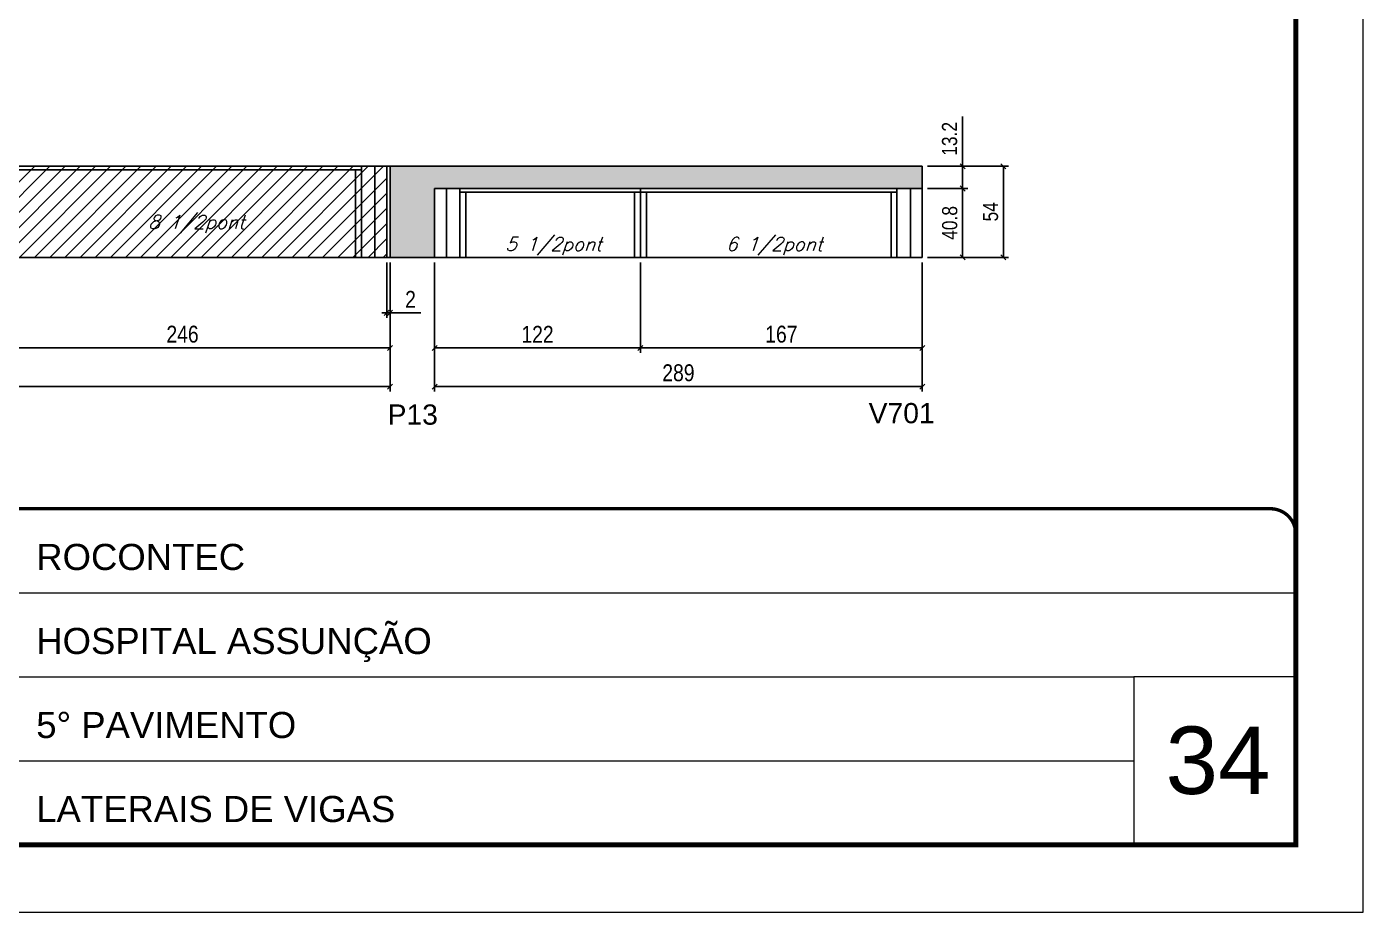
# Model space of a CAD drawing. Extents: x -20960 to -5926, y -2106 to 21915.
# Drawn here: x -9929 to -9137, y 11677 to 12202 of the extents above; entities that cross this region are included whole.
import ezdxf

# ---------------------------------------------------------------- set-up
doc = ezdxf.new("R2010")
doc.units = 0
doc.linetypes.add('CONTINUO', pattern=[0])
doc.linetypes.add('DASHED', pattern=[0.75, 0.5, -0.25])
for name, color, linetype in [('5', 5, 'Continuous'), ('COTA', 241, 'Continuous'), ('Painéis', 200, 'Continuous'), ('Reaproveitamento', 251, 'Continuous'), ('SARR_2.2x7', 40, 'Continuous'), ('SARR_3.5x7', 81, 'Continuous'), ('texto', 7, 'Continuous')]:
    doc.layers.add(name, color=color, linetype=linetype)
for name, color, linetype, lineweight in [('CARIMBO', 255, 'Continuous', 9), ('Folhas', 255, 'Continuous', 9), ('SARRAFO DE PRESSAO', 251, 'DASHED', 9)]:
    doc.layers.add(name, color=color, linetype=linetype, lineweight=lineweight)
doc.styles.add('ARIAL', font='arial.ttf')
doc.styles.add('COTA TECNICA', font='techl___.ttf', dxfattribs={"height": 10})
doc.styles.add('COTA TECNICA-50', font='techl___.ttf', dxfattribs={"height": 9})
doc.styles.add('Romans', font='romans.shx')
doc.styles.get("Standard").update_dxf_attribs({"font": 'arial.ttf'})
doc.dimstyles.new('COTA PAINEL-50', dxfattribs={"dimtxt": 9, "dimasz": 3, "dimexe": 3, "dimexo": 3, "dimgap": 3, "dimtad": 1, "dimdec": 1, "dimzin": 12, "dimdsep": 46, "dimtxsty": 'COTA TECNICA-50', "dimblk1": 'OBLIQUE', "dimblk2": 'OBLIQUE', "dimsah": 1, "dimcen": 0.9, "dimclrd": 4, "dimclre": 4, "dimclrt": 240, "dimadec": 1, "dimazin": 3, "dimtfac": 1, "dimtdec": 1, "dimtmove": 0, "dimatfit": 3, "dimfxl": 1, "dimtolj": 1, "dimtzin": 12, "dimarcsym": 0})
doc.dimstyles.new('PAINEL', dxfattribs={"dimtxt": 10, "dimasz": 3, "dimexe": 3, "dimexo": 3, "dimgap": 3, "dimtad": 1, "dimdec": 1, "dimzin": 12, "dimdsep": 46, "dimtxsty": 'COTA TECNICA', "dimblk1": 'OBLIQUE', "dimblk2": 'OBLIQUE', "dimsah": 1, "dimcen": 0.9, "dimclrd": 4, "dimclre": 4, "dimclrt": 240, "dimadec": 1, "dimazin": 3, "dimtfac": 1, "dimtdec": 1, "dimtmove": 0, "dimatfit": 3, "dimfxl": 1, "dimtolj": 1, "dimtzin": 12, "dimarcsym": 0})

# ---------------------------------------------------------------- blocks, each defined once
blk = doc.blocks.new('9999999999')
at = {"color": 30, "linetype": 'CONTINUO'}
for p, q in [((98564.56, 34379.64), (99583.98, 34379.64)), ((98564.56, 34329.83), (99487.98, 34329.83)), ((99583.98, 34329.83), (99487.98, 34329.83)), ((99487.98, 34329.83), (99487.98, 34230.21)), ((98564.56, 34280.02), (99487.98, 34280.02))]:
    blk.add_line(p, q, dxfattribs=at)
at = {"color": 30, "linetype": 'CONTINUO', "const_width": 2}
blk.add_lwpolyline([(99583.98, 34230.21), (99583.98, 34414.45, 0.414214), (99568.98, 34429.45), (98228.98, 34429.45, 0.414214), (98213.98, 34414.45), (98213.98, 34245.21, 0.414214), (98228.98, 34230.21), (99583.98, 34230.21)], format="xyb", dxfattribs=at)
at = {"layer": 'Folhas'}
blk.add_lwpolyline([(98138.98, 34190.21), (99623.98, 34190.21), (99623.98, 35240.21), (98138.98, 35240.21)], close=True, dxfattribs=at)
at = {"layer": 'Folhas', "color": 30, "const_width": 3}
blk.add_lwpolyline([(98213.98, 34230.21), (99583.98, 34230.21), (99583.98, 35200.21), (98213.98, 35200.21)], close=True, dxfattribs=at)
at = {"color": 7, "linetype": 'Continuous', "ltscale": 5, "style": 'ARIAL'}
for s, height, p in [('ROCONTEC', 15.483, (98837.68, 34393.13)), ('HOSPITAL ASSUNÇÃO', 15.4829, (98837.68, 34343.32)), ('5° PAVIMENTO', 15.4829, (98837.68, 34293.51)), ('LATERAIS DE VIGAS', 15.4829, (98837.68, 34243.7))]:
    blk.add_text(s, height=height, dxfattribs=at).set_placement(p)
blk = doc.blocks.new('_Oblique')
at = {"color": 0, "linetype": 'ByBlock', "lineweight": -2}
blk.add_line((-0.5, -0.5), (0.5, 0.5), dxfattribs=at)
blk = doc.blocks.new('*D1129')
at = {"layer": 'COTA', "color": 4, "linetype": 'ByBlock', "lineweight": -2, "transparency": 16777216}
for p, q in [((-9959.61, 12062.07), (-9959.61, 12008.36)), ((-9713.61, 12062.07), (-9713.61, 12008.36)), ((-9713.61, 12011.36), (-9959.61, 12011.36))]:
    blk.add_line(p, q, dxfattribs=at)
at = {"layer": 'Defpoints', "color": 0, "linetype": 'ByBlock', "transparency": 16777216}
for p in [(-9959.61, 12065.07), (-9713.61, 12065.07), (-9959.61, 12011.36)]:
    blk.add_point(p, dxfattribs=at)
at = {"layer": 'COTA', "color": 4, "linetype": 'ByBlock', "lineweight": -2, "transparency": 16777216, "xscale": 3, "yscale": 3, "zscale": 3, "rotation": 180}
blk.add_blockref('_Oblique', (-9959.61, 12011.36), dxfattribs=at)
at = {"layer": 'COTA', "color": 4, "linetype": 'ByBlock', "lineweight": -2, "transparency": 16777216, "xscale": 3, "yscale": 3, "zscale": 3}
blk.add_blockref('_Oblique', (-9713.61, 12011.36), dxfattribs=at)
at = {"layer": 'COTA', "color": 240, "linetype": 'ByBlock', "transparency": 16777216, "insert": (-9836.61, 12019.47), "char_height": 10, "attachment_point": 5, "style": 'COTA TECNICA'}
blk.add_mtext('\\A1;246', dxfattribs=at)
blk = doc.blocks.new('*D1149')
at = {"layer": 'COTA', "color": 4, "lineweight": -2, "transparency": 16777216}
for p, q in [((-9715.61, 12062.07), (-9715.61, 12029.16)), ((-9713.61, 12062.07), (-9713.61, 12029.16)), ((-9715.61, 12032.16), (-9718.61, 12032.16)), ((-9715.61, 12032.16), (-9713.61, 12032.16)), ((-9713.61, 12032.16), (-9695.5, 12032.16))]:
    blk.add_line(p, q, dxfattribs=at)
at = {"layer": 'Defpoints', "color": 0, "transparency": 16777216}
for p in [(-9715.61, 12065.07), (-9713.61, 12065.07), (-9713.61, 12032.16)]:
    blk.add_point(p, dxfattribs=at)
at = {"layer": 'COTA', "color": 4, "lineweight": -2, "transparency": 16777216, "xscale": 3, "yscale": 3, "zscale": 3}
blk.add_blockref('_Oblique', (-9715.61, 12032.16), dxfattribs=at)
at = {"layer": 'COTA', "color": 4, "lineweight": -2, "transparency": 16777216, "xscale": 3, "yscale": 3, "zscale": 3, "rotation": 180}
blk.add_blockref('_Oblique', (-9713.61, 12032.16), dxfattribs=at)
at = {"layer": 'COTA', "color": 240, "transparency": 16777216, "insert": (-9701.55, 12040.16), "char_height": 10, "attachment_point": 5, "style": 'COTA TECNICA'}
blk.add_mtext('\\A1;2', dxfattribs=at)
blk = doc.blocks.new('*D1150')
at = {"layer": 'COTA', "color": 4, "lineweight": -2, "ltscale": 25, "transparency": 16777216}
for p, q in [((-10227.61, 12062.07), (-10227.61, 11985.47)), ((-9713.61, 12062.07), (-9713.61, 11985.47)), ((-9713.61, 11988.47), (-10227.61, 11988.47))]:
    blk.add_line(p, q, dxfattribs=at)
at = {"layer": 'Defpoints', "color": 0, "ltscale": 25, "transparency": 16777216}
for p in [(-10227.61, 12065.07), (-9713.61, 12065.07), (-10227.61, 11988.47)]:
    blk.add_point(p, dxfattribs=at)
at = {"layer": 'COTA', "color": 4, "lineweight": -2, "ltscale": 25, "transparency": 16777216, "xscale": 3, "yscale": 3, "zscale": 3, "rotation": 180}
blk.add_blockref('_Oblique', (-10227.61, 11988.47), dxfattribs=at)
at = {"layer": 'COTA', "color": 4, "lineweight": -2, "ltscale": 25, "transparency": 16777216, "xscale": 3, "yscale": 3, "zscale": 3}
blk.add_blockref('_Oblique', (-9713.61, 11988.47), dxfattribs=at)
at = {"layer": 'COTA', "color": 240, "ltscale": 25, "transparency": 16777216, "insert": (-9970.61, 11996.58), "char_height": 10, "attachment_point": 5, "style": 'COTA TECNICA'}
blk.add_mtext('\\A1;514', dxfattribs=at)
blk = doc.blocks.new('*D1112')
at = {"layer": 'COTA', "color": 4, "linetype": 'ByBlock', "lineweight": -2, "transparency": 16777216}
for p, q in [((-9565.29, 12062.07), (-9565.29, 12008.36)), ((-9398.29, 12062.07), (-9398.29, 12008.36)), ((-9398.29, 12011.36), (-9565.29, 12011.36))]:
    blk.add_line(p, q, dxfattribs=at)
at = {"layer": 'Defpoints', "color": 0, "linetype": 'ByBlock', "transparency": 16777216}
for p in [(-9565.29, 12065.07), (-9398.29, 12065.07), (-9565.29, 12011.36)]:
    blk.add_point(p, dxfattribs=at)
at = {"layer": 'COTA', "color": 4, "linetype": 'ByBlock', "lineweight": -2, "transparency": 16777216, "xscale": 3, "yscale": 3, "zscale": 3, "rotation": 180}
blk.add_blockref('_Oblique', (-9565.29, 12011.36), dxfattribs=at)
at = {"layer": 'COTA', "color": 4, "linetype": 'ByBlock', "lineweight": -2, "transparency": 16777216, "xscale": 3, "yscale": 3, "zscale": 3}
blk.add_blockref('_Oblique', (-9398.29, 12011.36), dxfattribs=at)
at = {"layer": 'COTA', "color": 240, "linetype": 'ByBlock', "transparency": 16777216, "insert": (-9481.79, 12019.47), "char_height": 10, "attachment_point": 5, "style": 'COTA TECNICA'}
blk.add_mtext('\\A1;167', dxfattribs=at)
blk = doc.blocks.new('*D1113')
at = {"layer": 'COTA', "color": 4, "linetype": 'ByBlock', "lineweight": -2, "transparency": 16777216}
for p, q in [((-9687.29, 12062.07), (-9687.29, 12008.36)), ((-9565.29, 12062.07), (-9565.29, 12008.36)), ((-9565.29, 12011.36), (-9687.29, 12011.36))]:
    blk.add_line(p, q, dxfattribs=at)
at = {"layer": 'Defpoints', "color": 0, "linetype": 'ByBlock', "transparency": 16777216}
for p in [(-9687.29, 12065.07), (-9565.29, 12065.07), (-9687.29, 12011.36)]:
    blk.add_point(p, dxfattribs=at)
at = {"layer": 'COTA', "color": 4, "linetype": 'ByBlock', "lineweight": -2, "transparency": 16777216, "xscale": 3, "yscale": 3, "zscale": 3, "rotation": 180}
blk.add_blockref('_Oblique', (-9687.29, 12011.36), dxfattribs=at)
at = {"layer": 'COTA', "color": 4, "linetype": 'ByBlock', "lineweight": -2, "transparency": 16777216, "xscale": 3, "yscale": 3, "zscale": 3}
blk.add_blockref('_Oblique', (-9565.29, 12011.36), dxfattribs=at)
at = {"layer": 'COTA', "color": 240, "linetype": 'ByBlock', "transparency": 16777216, "insert": (-9626.29, 12019.42), "char_height": 10, "attachment_point": 5, "style": 'COTA TECNICA'}
blk.add_mtext('\\A1;122', dxfattribs=at)
blk = doc.blocks.new('*D1146')
at = {"layer": 'COTA', "color": 4, "lineweight": -2, "ltscale": 25, "transparency": 16777216}
for p, q in [((-9687.29, 12062.07), (-9687.29, 11985.47)), ((-9398.29, 12062.07), (-9398.29, 11985.47)), ((-9398.29, 11988.47), (-9687.29, 11988.47))]:
    blk.add_line(p, q, dxfattribs=at)
at = {"layer": 'Defpoints', "color": 0, "ltscale": 25, "transparency": 16777216}
for p in [(-9687.29, 12065.07), (-9398.29, 12065.07), (-9687.29, 11988.47)]:
    blk.add_point(p, dxfattribs=at)
at = {"layer": 'COTA', "color": 4, "lineweight": -2, "ltscale": 25, "transparency": 16777216, "xscale": 3, "yscale": 3, "zscale": 3, "rotation": 180}
blk.add_blockref('_Oblique', (-9687.29, 11988.47), dxfattribs=at)
at = {"layer": 'COTA', "color": 4, "lineweight": -2, "ltscale": 25, "transparency": 16777216, "xscale": 3, "yscale": 3, "zscale": 3}
blk.add_blockref('_Oblique', (-9398.29, 11988.47), dxfattribs=at)
at = {"layer": 'COTA', "color": 240, "ltscale": 25, "transparency": 16777216, "insert": (-9542.79, 11996.57), "char_height": 10, "attachment_point": 5, "style": 'COTA TECNICA'}
blk.add_mtext('\\A1;289', dxfattribs=at)
blk = doc.blocks.new('*D1147')
at = {"layer": 'COTA', "color": 4, "lineweight": -2, "transparency": 16777216}
for p, q in [((-9395.29, 12105.87), (-9371.39, 12105.87)), ((-9374.39, 12105.87), (-9374.39, 12065.07)), ((-9395.29, 12065.07), (-9371.39, 12065.07))]:
    blk.add_line(p, q, dxfattribs=at)
at = {"layer": 'Defpoints', "color": 0, "transparency": 16777216}
for p in [(-9398.29, 12105.87), (-9398.29, 12065.07), (-9374.39, 12065.07)]:
    blk.add_point(p, dxfattribs=at)
at = {"layer": 'COTA', "color": 4, "lineweight": -2, "transparency": 16777216, "xscale": 3, "yscale": 3, "zscale": 3}
for p, rotation in [((-9374.39, 12105.87), 90), ((-9374.39, 12065.07), 270)]:
    blk.add_blockref('_Oblique', p, dxfattribs=dict(at, rotation=rotation))
at = {"layer": 'COTA', "color": 240, "transparency": 16777216, "insert": (-9382, 12085.47), "char_height": 9, "attachment_point": 5, "rotation": 90, "style": 'COTA TECNICA-50'}
blk.add_mtext('\\A1;40.8', dxfattribs=at)
blk = doc.blocks.new('*D1148')
at = {"layer": 'COTA', "color": 4, "lineweight": -2, "transparency": 16777216}
for p, q in [((-9374.39, 12119.07), (-9374.39, 12148.53)), ((-9395.29, 12119.07), (-9371.39, 12119.07)), ((-9374.39, 12105.87), (-9374.39, 12119.07)), ((-9395.29, 12105.87), (-9371.39, 12105.87))]:
    blk.add_line(p, q, dxfattribs=at)
at = {"layer": 'Defpoints', "color": 0, "transparency": 16777216}
for p in [(-9398.29, 12119.07), (-9374.39, 12119.07), (-9398.29, 12105.87)]:
    blk.add_point(p, dxfattribs=at)
at = {"layer": 'COTA', "color": 4, "lineweight": -2, "transparency": 16777216, "xscale": 3, "yscale": 3, "zscale": 3}
for p, rotation in [((-9374.39, 12119.07), 90), ((-9374.39, 12105.87), 270)]:
    blk.add_blockref('_Oblique', p, dxfattribs=dict(at, rotation=rotation))
at = {"layer": 'COTA', "color": 240, "transparency": 16777216, "insert": (-9382.09, 12135.3), "char_height": 9, "attachment_point": 5, "rotation": 90, "style": 'COTA TECNICA-50'}
blk.add_mtext('\\A1;13.2', dxfattribs=at)
blk = doc.blocks.new('*D1114')
at = {"layer": 'COTA', "color": 4, "lineweight": -2, "transparency": 16777216}
for p, q in [((-9395.29, 12119.07), (-9347.24, 12119.07)), ((-9350.24, 12119.07), (-9350.24, 12065.07)), ((-9395.29, 12065.07), (-9347.24, 12065.07))]:
    blk.add_line(p, q, dxfattribs=at)
at = {"layer": 'Defpoints', "color": 0, "transparency": 16777216}
for p in [(-9398.29, 12119.07), (-9398.29, 12065.07), (-9350.24, 12065.07)]:
    blk.add_point(p, dxfattribs=at)
at = {"layer": 'COTA', "color": 4, "lineweight": -2, "transparency": 16777216, "xscale": 3, "yscale": 3, "zscale": 3}
for p, rotation in [((-9350.24, 12119.07), 90), ((-9350.24, 12065.07), 270)]:
    blk.add_blockref('_Oblique', p, dxfattribs=dict(at, rotation=rotation))
at = {"layer": 'COTA', "color": 240, "transparency": 16777216, "insert": (-9357.84, 12092.07), "char_height": 9, "attachment_point": 5, "rotation": 90, "style": 'COTA TECNICA-50'}
blk.add_mtext('\\A1;54', dxfattribs=at)

msp = doc.modelspace()

# ---------------------------------------------------------------- hatches: boundary and pattern name
at = {"layer": 'COTA', "linetype": 'ByBlock'}
h = msp.add_hatch(dxfattribs=at)
h.set_pattern_fill('AR-CONC', color=256, scale=0.03)
h.set_pattern_definition([(50, (-1598.5, -4594.3004), (5.4655401, -0.4781726), [0.5715, -6.2865]), (355, (-1598.5, -4594.3004), (-1.0573026, 5.7317054), [0.4572, -5.0292175]), (100.451445, (-1598.0445, -4594.3403), (4.4082374, 5.2535326), [0.4857003, -5.3427073]), (46.1842, (-1598.5, -4592.7764), (8.1323712, -1.2612698), [0.85725, -9.42975]), (96.63556, (-1597.822, -4592.8815), (7.122124, 7.4227837), [0.7285507, -8.0140682]), (351.18415, (-1598.5, -4592.7764), (7.122124, 7.4227837), [0.685799, -7.543792]), (21, (-1597.738, -4593.1574), (4.5484317, -3.0679559), [0.5715, -6.2865]), (326, (-1597.738, -4593.1574), (1.8540609, 5.525639), [0.4572, -5.0292]), (71.451445, (-1597.359, -4593.413), (6.4024926, 2.457683), [0.4857003, -5.3426981]), (37.5, (-1598.5, -4594.3004), (0.0926581, 2.53665117), [0, -4.96824, 0, -5.1054, 0, -5.04825]), (7.5, (-1598.5, -4594.3004), (2.00458988, 3.00541724), [0, -2.91084, 0, -4.85394, 0, -1.92405]), (327.5, (-1600.1993, -4594.3004), (4.06771786, -0.17186232), [0, -1.905, 0, -5.9436, 0, -7.8867]), (317.5, (-1600.9613, -4594.3004), (4.44387544, 0.7627947), [0, -2.4765, 0, -3.94716, 0, -5.6007])])
h.paths.add_polyline_path([(-9687.29, 12105.87), (-9398.29, 12105.87), (-9398.29, 12119.07), (-9713.61, 12119.07), (-9713.61, 12065.07), (-9687.29, 12065.07)])
at = {"layer": 'Reaproveitamento', "linetype": 'ByBlock'}
h = msp.add_hatch(dxfattribs=at)
h.set_pattern_fill('ANSI31', color=256, scale=2)
h.set_pattern_definition([(45, (-152975.1803, -17152.1), (-4.49012806, 4.49012806), [])])
h.paths.add_polyline_path([(-9864.79, 12076.74), (-9797.17, 12076.74), (-9791.67, 12092.72), (-9859.29, 12092.72)], flags=24)
h.paths.add_polyline_path([(-9959.61, 12065.07), (-9715.61, 12065.07), (-9715.61, 12119.07), (-9959.61, 12119.07)])

# ---------------------------------------------------------------- linework, layer by layer
at = {"layer": 'COTA', "linetype": 'ByBlock'}
for p, q in [((-9398.29, 12119.07), (-9713.61, 12119.07)), ((-9398.29, 12105.87), (-9398.29, 12119.07)), ((-9687.29, 12065.07), (-9713.61, 12065.07))]:
    msp.add_line(p, q, dxfattribs=at)
at = {"layer": 'Painéis', "linetype": 'ByBlock'}
for p, q in [((-9713.61, 12119.07), (-9959.61, 12119.07)), ((-9715.61, 12065.07), (-9715.61, 12119.07)), ((-9713.61, 12065.07), (-9713.61, 12119.07)), ((-9398.29, 12105.87), (-9687.29, 12105.87)), ((-9687.29, 12065.07), (-9687.29, 12105.87)), ((-9565.29, 12065.07), (-9565.29, 12105.87)), ((-9398.29, 12065.07), (-9398.29, 12105.87)), ((-10227.61, 12065.07), (-9713.61, 12065.07)), ((-9398.29, 12065.07), (-9687.29, 12065.07))]:
    msp.add_line(p, q, dxfattribs=at)
at = {"layer": 'SARR_2.2x7', "linetype": 'Continuous'}
for p, q in [((-9959.61, 12116.87), (-9730.61, 12116.87)), ((-9722.61, 12119.07), (-9722.61, 12065.07)), ((-9680.29, 12105.87), (-9680.29, 12065.07)), ((-9672.29, 12103.67), (-9565.29, 12103.67)), ((-9565.29, 12103.67), (-9413.29, 12103.67)), ((-9405.29, 12105.87), (-9405.29, 12065.07))]:
    msp.add_line(p, q, dxfattribs=at)
at = {"layer": 'SARR_3.5x7'}
for p, q in [((-9734.11, 12116.87), (-9734.11, 12065.07)), ((-9730.61, 12119.07), (-9730.61, 12065.07)), ((-9672.29, 12105.87), (-9672.29, 12065.07)), ((-9668.79, 12103.67), (-9668.79, 12065.07)), ((-9568.79, 12103.67), (-9568.79, 12065.07)), ((-9561.79, 12103.67), (-9561.79, 12065.07)), ((-9416.79, 12103.67), (-9416.79, 12065.07)), ((-9413.29, 12105.87), (-9413.29, 12065.07))]:
    msp.add_line(p, q, dxfattribs=at)

# ---------------------------------------------------------------- block references
at = {"layer": 'SARRAFO DE PRESSAO', "color": 6, "linetype": 'ByBlock'}
msp.add_blockref('9999999999', (-108760.98, -22513.42), dxfattribs=at)

# ---------------------------------------------------------------- texts
at = {"layer": '5', "linetype": 'Continuous'}
for s, p in [('P13', (-9715.11, 11965.86)), ('V701', (-9430.09, 11966.71))]:
    msp.add_text(s, height=12, rotation=359.99996, dxfattribs=at).set_placement(p)
at = {"layer": 'CARIMBO', "style": 'ARIAL'}
msp.add_text('34', height=40, dxfattribs=at).set_placement((-9254.14, 11746.93))
at = {"layer": 'texto', "color": 2, "char_height": 8, "attachment_point": 5, "style": 'Romans'}
for s, insert in [('{\\Q19;\\C256;8 1/2pont}', (-9828.42, 12084.73)), ('{\\Q19;\\C256;5 1/2pont}', (-9616.83, 12071.64)), ('{\\Q19;\\C256;6 1/2pont}', (-9486.04, 12071.64))]:
    msp.add_mtext(s, dxfattribs=dict(at, insert=insert))

# ---------------------------------------------------------------- dimensions: what is measured, and where the dimension line sits
at = {"layer": 'COTA', "color": 1}
for base, p1, p2, picture, middle in [((-9374.39, 12119.07), (-9398.29, 12105.87), (-9398.29, 12119.07), '*D1148', (-9382.09, 12135.3)), ((-9350.24, 12065.07), (-9398.29, 12119.07), (-9398.29, 12065.07), '*D1114', (-9357.84, 12092.07)), ((-9374.39, 12065.07), (-9398.29, 12105.87), (-9398.29, 12065.07), '*D1147', (-9382, 12085.47))]:
    dim = msp.add_linear_dim(base=base, p1=p1, p2=p2, angle=90, dimstyle='COTA PAINEL-50', dxfattribs=at)
    dim.commit()
    dim.dimension.update_dxf_attribs({"geometry": picture, "text_midpoint": middle})
at = {"layer": 'COTA', "ltscale": 25}
for base, p1, p2, picture, middle in [((-10227.61, 11988.47), (-9713.61, 12065.07), (-10227.61, 12065.07), '*D1150', (-9970.61, 11996.58)), ((-9687.29, 11988.47), (-9398.29, 12065.07), (-9687.29, 12065.07), '*D1146', (-9542.79, 11996.57))]:
    dim = msp.add_linear_dim(base=base, p1=p1, p2=p2, dimstyle='PAINEL', dxfattribs=at)
    dim.commit()
    dim.dimension.update_dxf_attribs({"geometry": picture, "text_midpoint": middle})
at = {"layer": 'COTA', "linetype": 'ByBlock'}
for p1, p2, picture, middle in [((-9713.61, 12065.07), (-9959.61, 12065.07), '*D1129', (-9836.61, 12019.47)), ((-9565.29, 12065.07), (-9687.29, 12065.07), '*D1113', (-9626.29, 12019.42)), ((-9398.29, 12065.07), (-9565.29, 12065.07), '*D1112', (-9481.79, 12019.47))]:
    dim = msp.add_aligned_dim(p1=p1, p2=p2, distance=53.7, dimstyle='PAINEL', dxfattribs=at)
    dim.commit()
    dim.dimension.update_dxf_attribs({"geometry": picture, "text_midpoint": middle})
at = {"layer": 'COTA'}
dim = msp.add_linear_dim(base=(-9713.61, 12032.16), p1=(-9715.61, 12065.07), p2=(-9713.61, 12065.07), dimstyle='PAINEL', dxfattribs=at)
dim.commit()
dim.dimension.update_dxf_attribs({"geometry": '*D1149', "text_midpoint": (-9701.55, 12040.16)})

doc.saveas('drawing.dxf')
